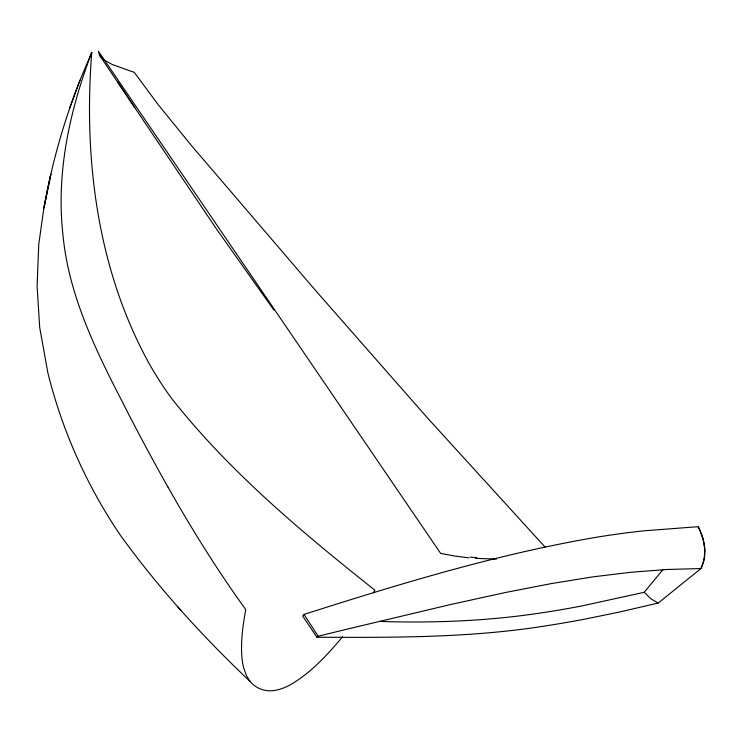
<?xml version="1.0" encoding="UTF-8"?>
<svg xmlns="http://www.w3.org/2000/svg" width="742" height="742" viewBox="0 0 742 742"><rect width="100%" height="100%" fill="white"/><g stroke="black" fill="none" stroke-linecap="round" stroke-linejoin="round"><path stroke-width="1.11" d="M69.405 108.972L80.053 80.099L91.767 52.339C83.466 157.786 97.016 268.029 148.224 361.92A229.213 140.219 67.7 0 0 171.745 398.602C229.723 471.986 301.929 532.311 374.895 590.187A455.152 197.131 -83 0 1 373.309 592.849M43.843 208.224L50.808 174.361L43.843 208.224L38.751 244.415L37.1 286.384L39.725 327.676L47.887 372.948C62.254 430.805 86.897 485.88 120.343 535.214C158.612 588.137 202.724 636.627 250.128 681.481C255.433 688.019 264.069 691.479 272.435 690.691A236.346 73.421 -68.2 0 0 290.094 684.94C310.879 672.975 327.343 654.908 342.628 636.729M44.279 206.193C51.968 163.147 64.007 120.937 80.006 80.238M91.767 52.339C69.952 109.77 56.132 171.773 62.81 233.424C68.153 293.405 94.707 348.304 121.92 401.032A1391.269 592.181 46.7 0 0 168.035 487.216M699.047 528.341L698.315 526.801L694.234 526.978L643.741 530.845A1037.112 390.051 -33.4 0 0 597.802 537.023C497.799 553.931 400.476 583.666 304.007 614.422L302.68 616.027L316.917 637.248C394.429 637.563 472.45 637.972 549.163 625.33A808.14 217.323 -25.4 0 0 583.88 619.31L620.219 611.89L658.117 603.051M379.496 621.406C431.167 623.122 483.051 621.23 534.277 613.912A1037.112 390.051 -33.4 0 0 581.672 605.973L644.204 592.302L663.144 569.374M316.917 637.248L318.179 636.237L344.64 629.745L450.171 604.628L505.784 592.431L551.733 583.518L592.737 576.886L630.802 572.277L667.401 569.476L700.995 568.539L704.139 559.236L704.863 549.794L703.212 539.564L699.149 528.564M496.454 559.078L475.548 558.355M468.814 557.826L454.141 555.971L440.627 553.374L98.389 51.217L99.502 55.205L102.813 59.147M103.435 59.648L112.051 64.396L131.074 71.315A243.218 93.77 -17.3 0 0 134.181 72.243L158.194 104.659L191.557 145.701L315.443 290.354L427.559 418.043L545.314 547.327M177.598 606.78L181.178 610.62M644.204 592.302L651.365 599.128L658.219 603.023L700.995 568.539C707.701 555.313 704.872 539.499 698.315 526.801M273.909 310.082L216.117 228.453L99.502 55.196M250.128 681.481L246.437 675.582L243.775 668.227A180.158 56.837 -63.2 0 1 241.697 654.463C240.909 639.4 243.014 624.365 245.769 609.599C217.452 570.403 191.844 529.306 168.063 487.216M117.579 81.75L134.766 107.618M304.007 614.422L318.179 636.237M476.8 557.632A403.796 108.749 -20.9 0 1 470.029 557.14"/></g></svg>
